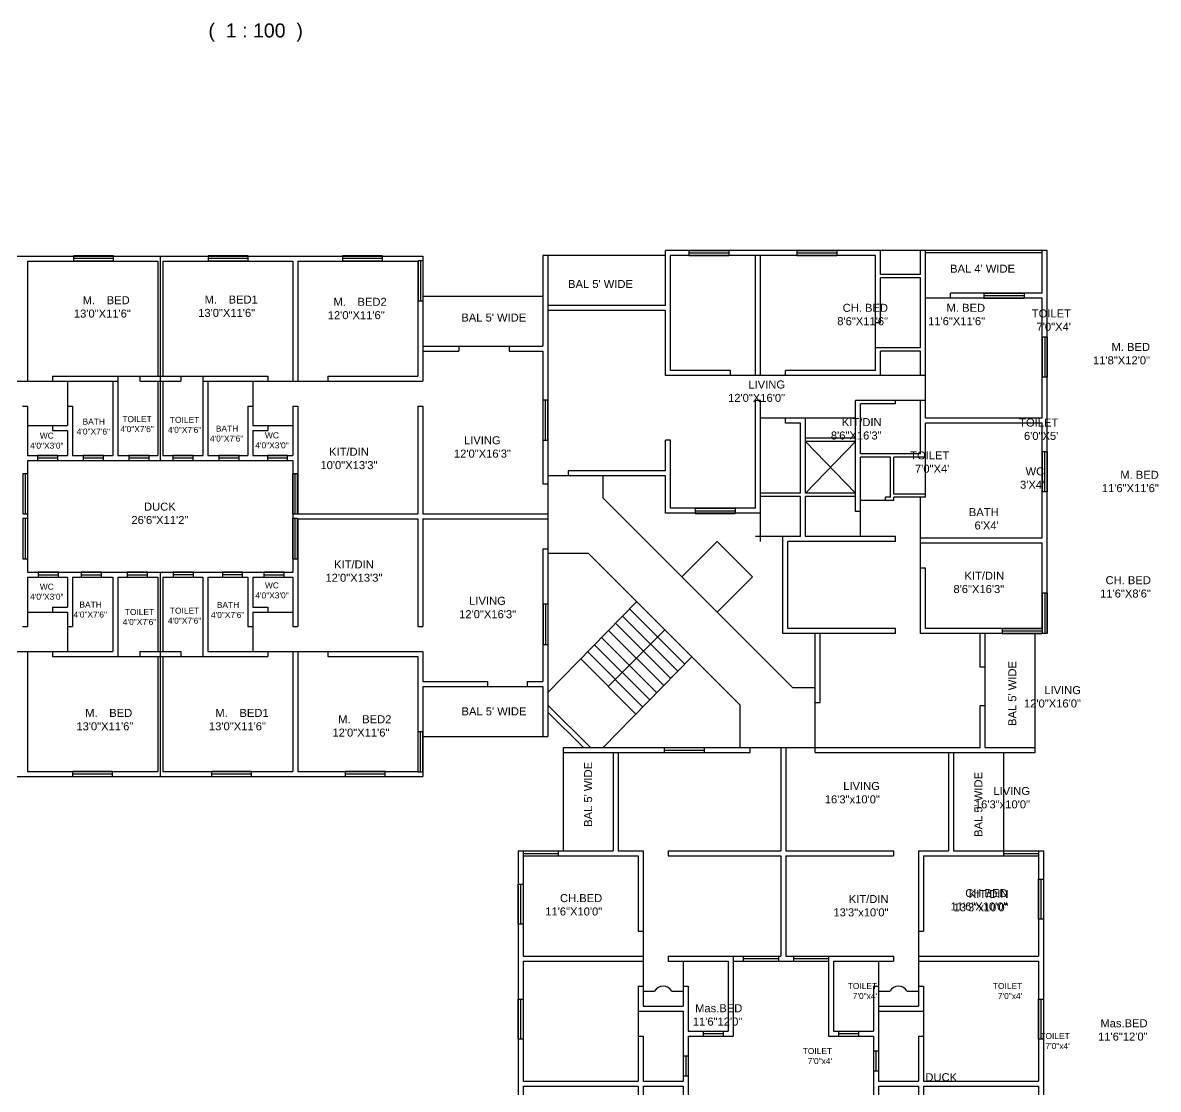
# Model space of a CAD drawing. Header units: inches. Extents: x -539 to 236, y -91 to 352.
# Drawn here: x -92 to 21.5, y 20.2 to 126.7 of the extents above; entities that cross this region are included whole.
import ezdxf

# ---------------------------------------------------------------- set-up
doc = ezdxf.new("R2010")
doc.units = ezdxf.units.IN
doc.header["$LTSCALE"] = 5
doc.header["$MEASUREMENT"] = 0
doc.styles.add('ROMANS', font='arial.ttf')
doc.styles.get("Standard").update_dxf_attribs({"font": 'arial.ttf'})

msp = doc.modelspace()

# ---------------------------------------------------------------- linework, layer by layer
for p, q in [((-102.52, 103.43), (-52.02, 103.43)), ((-82.95, 103.46), (-86.95, 103.46)), ((-86.95, 103.46), (-86.95, 102.96)), ((-82.95, 102.96), (-82.95, 103.46)), ((-78.27, 103.43), (-78.27, 83.01)), ((-69.47, 103.46), (-73.47, 103.46)), ((-73.47, 103.46), (-73.47, 102.96)), ((-69.47, 102.96), (-69.47, 103.46)), ((-56.05, 103.46), (-60.05, 103.46)), ((-60.05, 103.46), (-60.05, 102.96)), ((-56.05, 102.96), (-56.05, 103.46)), ((-52.02, 103.43), (-52.02, 90.93)), ((-40.02, 103.49), (-40.02, 94.43)), ((-27.79, 103.49), (-40.02, 103.49)), ((-39.52, 103.49), (-39.52, 97.54)), ((10.37, 103.99), (-27.79, 103.99)), ((-27.79, 98.49), (-27.79, 103.99)), ((-6.79, 103.49), (-27.29, 103.49)), ((-27.29, 91.99), (-27.29, 103.49)), ((-25.44, 103.99), (-25.44, 103.49)), ((-25.44, 103.99), (-21.44, 103.99)), ((-25.44, 103.74), (-21.44, 103.74)), ((-25.44, 103.49), (-21.44, 103.49)), ((-21.44, 103.99), (-21.44, 103.49)), ((-18.79, 91.49), (-18.79, 103.49)), ((-18.29, 91.49), (-18.29, 103.49)), ((-14.66, 103.99), (-14.66, 103.49)), ((-14.66, 103.99), (-10.66, 103.99)), ((-14.66, 103.74), (-10.66, 103.74)), ((-14.66, 103.49), (-10.66, 103.49)), ((-10.66, 103.99), (-10.66, 103.49)), ((-6.79, 94.26), (-6.79, 103.49)), ((-6.29, 101.59), (-6.29, 103.99)), ((-2.29, 101.59), (-2.29, 103.99)), ((-1.79, 87.24), (-1.79, 103.99)), ((9.87, 103.74), (-1.79, 103.74)), ((9.87, 99.74), (9.87, 103.99)), ((10.37, 65.74), (10.37, 103.99)), ((-91.52, 102.93), (-78.52, 102.93)), ((-91.52, 102.93), (-91.52, 90.93)), ((-86.95, 103.21), (-82.95, 103.21)), ((-86.95, 102.96), (-82.95, 102.96)), ((-78.52, 102.93), (-78.52, 91.43)), ((-78.02, 102.93), (-65.02, 102.93)), ((-78.02, 102.93), (-78.02, 91.43)), ((-73.47, 103.21), (-69.47, 103.21)), ((-73.47, 102.96), (-69.47, 102.96)), ((-65.02, 102.93), (-65.02, 90.93)), ((-64.52, 102.93), (-52.52, 102.93)), ((-64.52, 102.93), (-64.52, 90.93)), ((-60.05, 103.21), (-56.05, 103.21)), ((-60.05, 102.96), (-56.05, 102.96)), ((-52.52, 102.93), (-52.52, 91.43)), ((-52.49, 102.95), (-52.49, 98.95)), ((-51.99, 102.95), (-52.49, 102.95)), ((-52.24, 98.95), (-52.24, 102.95)), ((-51.99, 98.95), (-51.99, 102.95)), ((-2.29, 101.59), (-6.29, 101.59)), ((-2.29, 101.26), (-6.29, 101.26)), ((-6.29, 96.76), (-6.29, 101.26)), ((-2.29, 94.26), (-2.29, 101.26)), ((-52.49, 98.95), (-51.99, 98.95)), ((-52.02, 99.43), (-40.02, 99.43)), ((9.87, 99.24), (-1.79, 99.24)), ((9.87, 99.74), (0.71, 99.74)), ((0.71, 99.24), (0.71, 99.74)), ((4.05, 99.73), (4.05, 99.23)), ((4.05, 99.73), (8.05, 99.73)), ((4.05, 99.48), (8.05, 99.48)), ((4.05, 99.23), (8.05, 99.23)), ((8.05, 99.73), (8.05, 99.23)), ((9.87, 87.24), (9.87, 99.24)), ((-27.79, 98.49), (-39.52, 98.49)), ((-27.79, 97.99), (-39.52, 97.99)), ((-39.52, 97.95), (-39.52, 55.43)), ((-27.79, 91.49), (-27.79, 97.99)), ((-6.29, 96.76), (-6.79, 96.76)), ((10.37, 95.34), (9.87, 95.34)), ((9.87, 95.34), (9.87, 91.34)), ((10.12, 95.34), (10.12, 91.34)), ((10.37, 95.34), (10.37, 91.34)), ((-52.02, 94.43), (-40.02, 94.43)), ((-48.43, 94.43), (-48.43, 93.93)), ((-43.4, 94.43), (-43.4, 93.93)), ((-2.29, 94.26), (-6.79, 94.26)), ((-6.79, 91.99), (-6.79, 94.26)), ((-52.02, 93.93), (-48.43, 93.93)), ((-43.4, 93.93), (-40.02, 93.93)), ((-40.02, 93.93), (-40.02, 80.68)), ((-2.29, 93.93), (-6.29, 93.93)), ((-6.29, 91.49), (-6.29, 93.93)), ((-2.29, 91.49), (-2.29, 93.93)), ((-21.29, 91.99), (-27.29, 91.99)), ((-21.29, 91.49), (-21.29, 91.99)), ((-6.79, 91.99), (-15.79, 91.99)), ((-15.79, 91.49), (-15.79, 91.99)), ((-15.79, 91.49), (-15.79, 91.99)), ((-102.52, 90.93), (-87.52, 90.93)), ((-89.02, 91.43), (-67.52, 91.43)), ((-89.02, 91.43), (-89.02, 90.93)), ((-87.52, 90.93), (-82.52, 90.93)), ((-87.52, 90.93), (-87.52, 86.51)), ((-83.02, 90.93), (-83.02, 83.51)), ((-82.52, 91.43), (-82.52, 83.51)), ((-80.32, 91.43), (-80.32, 90.93)), ((-80.32, 90.93), (-76.22, 90.93)), ((-78.52, 90.93), (-78.52, 83.51)), ((-78.02, 90.93), (-78.02, 83.51)), ((-76.22, 91.43), (-76.22, 90.93)), ((-74.02, 91.43), (-74.02, 83.51)), ((-74.02, 90.93), (-69.02, 90.93)), ((-73.52, 90.93), (-73.52, 83.51)), ((-69.02, 90.93), (-52.02, 90.93)), ((-69.02, 90.93), (-69.02, 86.51)), ((-67.52, 91.43), (-67.52, 90.93)), ((-61.52, 91.43), (-52.52, 91.43)), ((-61.52, 91.43), (-61.52, 90.93)), ((-18.29, 91.49), (-27.79, 91.49)), ((-1.79, 91.49), (-18.29, 91.49)), ((10.37, 91.34), (9.87, 91.34)), ((-40.03, 89.03), (-40.03, 85.03)), ((-39.53, 89.03), (-40.03, 89.03)), ((-39.78, 85.03), (-39.78, 89.03)), ((-39.53, 85.03), (-39.53, 89.03)), ((-18.29, 88.99), (-18.79, 88.99)), ((-18.79, 78.24), (-18.79, 88.99)), ((-18.29, 74.92), (-18.29, 88.99)), ((-1.79, 88.99), (-8.79, 88.99)), ((-8.79, 77.92), (-8.79, 88.99)), ((-4.79, 88.66), (-8.29, 88.66)), ((-8.29, 83.66), (-8.29, 88.66)), ((-4.79, 88.66), (-4.79, 88.99)), ((-2.29, 83.66), (-2.29, 88.99)), ((-92.02, 88.43), (-91.5, 88.43)), ((-91.52, 88.43), (-91.52, 83.51)), ((-87.52, 88.43), (-87.02, 88.43)), ((-87.02, 88.43), (-87.02, 83.51)), ((-69.52, 88.43), (-69.02, 88.43)), ((-69.52, 88.43), (-69.52, 83.51)), ((-65.02, 88.43), (-64.52, 88.43)), ((-65.02, 88.43), (-65.02, 83.51)), ((-64.52, 88.43), (-64.52, 77.68)), ((-52.52, 88.43), (-52.02, 88.43)), ((-52.52, 88.43), (-52.52, 77.68)), ((-52.02, 88.43), (-52.02, 77.68)), ((-91.52, 86.51), (-87.52, 86.51)), ((-89.02, 86.51), (-89.02, 86.01)), ((-69.02, 86.51), (-65.02, 86.51)), ((-67.52, 86.51), (-67.52, 86.01)), ((-8.79, 87.24), (-18.29, 87.24)), ((-15.79, 86.74), (-15.79, 87.24)), ((-14.29, 86.74), (-15.79, 86.74)), ((-14.29, 79.75), (-14.29, 86.74)), ((-13.79, 79.75), (-13.79, 87.24)), ((9.87, 87.24), (-1.79, 87.24)), ((9.87, 86.74), (-1.79, 86.74)), ((-1.79, 79.33), (-1.79, 86.74)), ((9.87, 75.24), (9.87, 86.74)), ((-91.52, 86.01), (-91.5, 86.01)), ((-89.02, 86.01), (-87.52, 86.01)), ((-87.52, 86.01), (-87.52, 83.51)), ((-69.02, 86.01), (-67.52, 86.01)), ((-69.02, 86.01), (-69.02, 83.51)), ((-8.79, 85.24), (-13.79, 85.24)), ((-40.03, 85.03), (-39.53, 85.03)), ((-27.79, 81.99), (-27.79, 85.03)), ((-27.29, 85.03), (-27.79, 85.03)), ((-27.29, 78.24), (-27.29, 85.03)), ((-8.79, 84.91), (-13.79, 84.91)), ((-8.79, 84.91), (-13.79, 79.75)), ((-13.79, 84.91), (-8.79, 79.75)), ((-91.52, 83.51), (-87.52, 83.51)), ((-91.52, 83.01), (-65.02, 83.01)), ((-91.52, 83.01), (-91.52, 71.85)), ((-88.5, 83.51), (-90.53, 83.51)), ((-90.53, 83.51), (-90.53, 83.01)), ((-90.53, 83.26), (-88.5, 83.26)), ((-90.53, 83.01), (-88.5, 83.01)), ((-89.02, 83.51), (-89.02, 83.51)), ((-88.5, 83.01), (-88.5, 83.51)), ((-87.02, 83.51), (-83.02, 83.51)), ((-83.93, 83.51), (-85.96, 83.51)), ((-85.96, 83.51), (-85.96, 83.01)), ((-85.96, 83.26), (-83.93, 83.26)), ((-85.96, 83.01), (-83.93, 83.01)), ((-83.93, 83.01), (-83.93, 83.51)), ((-82.52, 83.51), (-78.52, 83.51)), ((-79.39, 83.51), (-81.42, 83.51)), ((-81.42, 83.51), (-81.42, 83.01)), ((-81.42, 83.26), (-79.39, 83.26)), ((-81.42, 83.01), (-79.39, 83.01)), ((-79.39, 83.01), (-79.39, 83.51)), ((-78.02, 83.51), (-74.02, 83.51)), ((-74.98, 83.51), (-77.01, 83.51)), ((-77.01, 83.51), (-77.01, 83.01)), ((-77.01, 83.26), (-74.98, 83.26)), ((-77.01, 83.01), (-74.98, 83.01)), ((-74.98, 83.01), (-74.98, 83.51)), ((-73.52, 83.51), (-69.52, 83.51)), ((-70.38, 83.51), (-72.41, 83.51)), ((-72.41, 83.51), (-72.41, 83.01)), ((-72.41, 83.26), (-70.38, 83.26)), ((-72.41, 83.01), (-70.38, 83.01)), ((-70.38, 83.01), (-70.38, 83.51)), ((-69.02, 83.51), (-65.02, 83.51)), ((-65.54, 83.51), (-67.56, 83.51)), ((-67.56, 83.51), (-67.56, 83.01)), ((-67.56, 83.26), (-65.54, 83.26)), ((-67.56, 83.01), (-65.54, 83.01)), ((-67.52, 83.51), (-67.52, 83.51)), ((-65.54, 83.01), (-65.54, 83.51)), ((-65.02, 83.01), (-65.02, 71.85)), ((-2.29, 83.66), (-8.29, 83.66)), ((-5.29, 83.33), (-8.29, 83.33)), ((-8.29, 75.42), (-8.29, 83.33)), ((-5.29, 79.33), (-5.29, 83.33)), ((-1.79, 83.33), (-4.96, 83.33)), ((-4.96, 79.66), (-4.96, 83.33)), ((10.35, 83.87), (9.85, 83.87)), ((9.85, 83.87), (9.85, 79.87)), ((10.1, 83.87), (10.1, 79.87)), ((10.35, 83.87), (10.35, 79.87)), ((-27.79, 81.99), (-37.5, 81.99)), ((-37.5, 81.99), (-37.5, 81.49)), ((-92, 81.69), (-92, 77.69)), ((-91.5, 81.69), (-92, 81.69)), ((-91.75, 77.69), (-91.75, 81.69)), ((-91.5, 77.69), (-91.5, 81.69)), ((-65.05, 81.69), (-65.05, 77.69)), ((-64.55, 81.69), (-65.05, 81.69)), ((-64.8, 77.69), (-64.8, 81.69)), ((-64.55, 77.69), (-64.55, 81.69)), ((-40.02, 80.68), (-39.52, 80.68)), ((-27.79, 81.49), (-39.52, 81.49)), ((-33.99, 79.24), (-33.99, 81.49)), ((-27.79, 77.74), (-27.79, 81.49)), ((-14.29, 79.75), (-18.29, 79.75)), ((-8.79, 79.75), (-13.79, 79.75)), ((-1.79, 79.66), (-4.96, 79.66)), ((10.35, 79.87), (9.85, 79.87)), ((-15.08, 60.33), (-33.99, 79.24)), ((-14.29, 79.42), (-18.29, 79.42)), ((-14.29, 75.42), (-14.29, 79.42)), ((-13.79, 75.42), (-13.79, 79.42)), ((-8.79, 79.42), (-13.79, 79.42)), ((-4.96, 79), (-8.29, 79)), ((-5.29, 79.33), (-5.79, 79.33)), ((-5.79, 79), (-5.79, 79.33)), ((-1.79, 79.33), (-4.96, 79.33)), ((-4.96, 79), (-4.96, 79.33)), ((-2.29, 65.74), (-2.29, 79.33)), ((-92, 77.69), (-91.5, 77.69)), ((-92, 77.2), (-92, 73.2)), ((-91.5, 77.2), (-92, 77.2)), ((-91.75, 73.2), (-91.75, 77.2)), ((-91.5, 73.2), (-91.5, 77.2)), ((-65.05, 77.69), (-64.55, 77.69)), ((-65.05, 77.2), (-65.05, 73.2)), ((-64.55, 77.2), (-65.05, 77.2)), ((-64.8, 73.2), (-64.8, 77.2)), ((-64.55, 73.2), (-64.55, 77.2)), ((-64.52, 77.68), (-52.52, 77.68)), ((-64.52, 77.18), (-52.52, 77.18)), ((-64.52, 77.18), (-64.52, 66.43)), ((-52.52, 77.18), (-52.52, 66.43)), ((-52.02, 77.68), (-39.52, 77.68)), ((-52.02, 77.18), (-39.52, 77.18)), ((-52.02, 77.18), (-52.02, 66.43)), ((-18.29, 77.74), (-27.79, 77.74)), ((-18.79, 78.24), (-27.29, 78.24)), ((-24.81, 78.23), (-24.81, 77.73)), ((-24.81, 78.23), (-20.81, 78.23)), ((-24.81, 77.98), (-20.81, 77.98)), ((-24.81, 77.73), (-20.81, 77.73)), ((-20.81, 78.23), (-20.81, 77.73)), ((-8.29, 77.92), (-8.79, 77.92)), ((-22.61, 74.93), (-26.14, 71.37)), ((-19.08, 71.39), (-22.61, 74.93)), ((-14.29, 75.42), (-18.79, 75.42)), ((-16.04, 65.74), (-16.04, 75.42)), ((-15.54, 66.24), (-15.54, 74.92)), ((-4.79, 74.92), (-15.54, 74.92)), ((-4.79, 75.42), (-13.79, 75.42)), ((-4.79, 74.92), (-4.79, 75.42)), ((9.87, 75.24), (-2.29, 75.24)), ((-40.02, 74.18), (-39.52, 74.18)), ((-40.02, 74.18), (-40.02, 60.93)), ((9.87, 74.74), (-2.29, 74.74)), ((9.87, 66.24), (9.87, 74.74)), ((-92, 73.2), (-91.5, 73.2)), ((-65.05, 73.2), (-64.55, 73.2)), ((-35.47, 73.71), (-39.46, 73.71)), ((-20.33, 58.58), (-35.47, 73.71)), ((-91.52, 71.85), (-65.02, 71.85)), ((-88.45, 71.84), (-90.48, 71.84)), ((-90.48, 71.84), (-90.48, 71.34)), ((-90.48, 71.59), (-88.45, 71.59)), ((-88.45, 71.34), (-88.45, 71.84)), ((-84.14, 71.84), (-86.17, 71.84)), ((-86.17, 71.84), (-86.17, 71.34)), ((-86.17, 71.59), (-84.14, 71.59)), ((-84.14, 71.34), (-84.14, 71.84)), ((-79.54, 71.84), (-81.57, 71.84)), ((-81.57, 71.84), (-81.57, 71.34)), ((-81.57, 71.59), (-79.54, 71.59)), ((-79.54, 71.34), (-79.54, 71.84)), ((-78.27, 71.85), (-78.27, 51.43)), ((-74.94, 71.86), (-76.97, 71.86)), ((-76.97, 71.86), (-76.97, 71.36)), ((-76.97, 71.61), (-74.94, 71.61)), ((-74.94, 71.36), (-74.94, 71.86)), ((-70.04, 71.86), (-72.06, 71.86)), ((-72.06, 71.86), (-72.06, 71.36)), ((-72.06, 71.61), (-70.04, 71.61)), ((-70.04, 71.36), (-70.04, 71.86)), ((-65.89, 71.85), (-67.92, 71.85)), ((-67.92, 71.85), (-67.92, 71.35)), ((-67.92, 71.6), (-65.89, 71.6)), ((-65.89, 71.35), (-65.89, 71.85)), ((-1.79, 72.24), (-2.29, 72.24)), ((-1.79, 66.24), (-1.79, 72.24)), ((-91.52, 71.35), (-87.52, 71.35)), ((-91.52, 71.35), (-91.52, 66.43)), ((-90.48, 71.34), (-88.45, 71.34)), ((-89.02, 71.35), (-89.02, 71.34)), ((-87.52, 71.35), (-87.52, 68.35)), ((-87.02, 71.35), (-83.02, 71.35)), ((-87.02, 71.35), (-87.02, 66.43)), ((-86.17, 71.34), (-84.14, 71.34)), ((-83.02, 71.35), (-83.02, 63.93)), ((-82.52, 71.35), (-78.52, 71.35)), ((-82.52, 71.35), (-82.52, 63.43)), ((-81.57, 71.34), (-79.54, 71.34)), ((-78.52, 71.35), (-78.52, 63.93)), ((-78.02, 71.35), (-74.02, 71.35)), ((-78.02, 71.35), (-78.02, 63.93)), ((-76.97, 71.36), (-74.94, 71.36)), ((-74.02, 71.35), (-74.02, 63.43)), ((-73.52, 71.35), (-69.52, 71.35)), ((-73.52, 71.35), (-73.52, 63.93)), ((-72.06, 71.36), (-70.04, 71.36)), ((-69.52, 71.35), (-69.52, 66.43)), ((-69.02, 71.35), (-65.02, 71.35)), ((-69.02, 71.35), (-69.02, 68.35)), ((-67.92, 71.35), (-65.89, 71.35)), ((-67.52, 71.35), (-67.52, 71.34)), ((-65.02, 71.35), (-65.02, 66.43)), ((-19.08, 71.39), (-22.6, 67.85)), ((10.38, 69.74), (9.88, 69.74)), ((9.88, 69.74), (9.88, 65.74)), ((10.13, 69.74), (10.13, 65.74)), ((10.38, 69.74), (10.38, 65.74)), ((-89.02, 68.35), (-87.52, 68.35)), ((-89.02, 68.35), (-89.02, 67.85)), ((-69.02, 68.35), (-67.52, 68.35)), ((-67.52, 68.35), (-67.52, 67.85)), ((-39.99, 68.64), (-39.99, 64.64)), ((-39.49, 68.64), (-39.99, 68.64)), ((-39.74, 64.64), (-39.74, 68.64)), ((-30.66, 68.9), (-39.52, 59.84)), ((-39.49, 64.64), (-39.49, 68.64)), ((-25.84, 62.67), (-31.36, 68.19)), ((-91.52, 67.85), (-87.52, 67.85)), ((-87.52, 67.85), (-87.52, 63.93)), ((-69.02, 67.85), (-65.02, 67.85)), ((-69.02, 67.85), (-69.02, 63.93)), ((-26.54, 61.96), (-32.06, 67.47)), ((-92.02, 66.43), (-91.52, 66.43)), ((-87.52, 66.43), (-87.02, 66.43)), ((-69.52, 66.43), (-69.02, 66.43)), ((-65.02, 66.43), (-64.52, 66.43)), ((-52.52, 66.43), (-52.02, 66.43)), ((-27.86, 66.1), (-33.5, 60.43)), ((-27.94, 60.53), (-33.46, 66.04)), ((-27.24, 61.24), (-32.76, 66.76)), ((-4.79, 66.24), (-15.54, 66.24)), ((-4.79, 65.74), (-4.79, 66.24)), ((9.87, 66.24), (-1.79, 66.24)), ((5.88, 66.24), (5.88, 65.74)), ((5.88, 66.24), (9.88, 66.24)), ((5.88, 65.99), (9.88, 65.99)), ((9.88, 66.24), (9.88, 65.74)), ((-28.64, 59.81), (-34.16, 65.33)), ((-4.79, 65.74), (-16.04, 65.74)), ((-12.83, 53.83), (-12.83, 65.74)), ((-12.33, 58.83), (-12.33, 65.74)), ((10.37, 65.74), (-2.29, 65.74)), ((3.67, 62.37), (3.67, 65.74)), ((4.17, 54.33), (4.17, 65.74)), ((5.88, 65.74), (9.88, 65.74)), ((9.17, 53.83), (9.17, 65.74)), ((10.38, 65.74), (9.88, 65.74)), ((-102.52, 63.93), (-87.52, 63.93)), ((-91.52, 63.93), (-91.52, 51.93)), ((-89.02, 63.93), (-89.02, 63.43)), ((-87.52, 63.93), (-83.02, 63.93)), ((-80.32, 63.93), (-76.22, 63.93)), ((-80.32, 63.93), (-80.32, 63.43)), ((-76.22, 63.93), (-76.22, 63.43)), ((-73.52, 63.93), (-69.02, 63.93)), ((-69.02, 63.93), (-52.02, 63.93)), ((-67.52, 63.93), (-67.52, 63.43)), ((-65.02, 63.93), (-65.02, 51.93)), ((-64.52, 63.93), (-64.52, 51.93)), ((-61.52, 63.93), (-61.52, 63.43)), ((-52.02, 63.93), (-52.02, 60.93)), ((-39.99, 64.64), (-39.49, 64.64)), ((-30.04, 58.38), (-35.55, 63.9)), ((-29.34, 59.1), (-34.86, 64.61)), ((-89.02, 63.43), (-67.52, 63.43)), ((-78.52, 63.43), (-78.52, 51.93)), ((-78.02, 63.43), (-78.02, 51.93)), ((-61.52, 63.43), (-52.52, 63.43)), ((-52.52, 63.43), (-52.52, 51.93)), ((-30.74, 57.67), (-36.25, 63.18)), ((-25.14, 63.39), (-34.01, 54.33)), ((4.17, 62.37), (3.67, 62.37)), ((-52.02, 60.93), (-45.58, 60.93)), ((-52.02, 60.43), (-40.02, 60.43)), ((-52.02, 60.43), (-52.02, 51.43)), ((-45.58, 60.93), (-45.58, 60.43)), ((-41.61, 60.93), (-40.02, 60.93)), ((-41.61, 60.93), (-41.61, 60.43)), ((-40.02, 60.43), (-40.02, 55.43)), ((-15.08, 60.33), (-12.83, 60.33)), ((-35.27, 54.33), (-39.52, 58.58)), ((-20.33, 54.33), (-20.33, 58.58)), ((-12.83, 58.83), (-12.33, 58.83)), ((3.67, 54.33), (3.67, 58.5)), ((4.17, 58.5), (3.67, 58.5)), ((-35.97, 54.33), (-39.52, 57.87)), ((-52.52, 55.9), (-52.52, 51.9)), ((-52.02, 55.9), (-52.52, 55.9)), ((-52.27, 51.9), (-52.27, 55.9)), ((-52.02, 51.9), (-52.02, 55.9)), ((-52.02, 55.43), (-39.52, 55.43)), ((-38, 54.33), (3.67, 54.33)), ((-38, 54.33), (-38, 44)), ((-38, 53.83), (-19.33, 53.83)), ((-37.98, 54.33), (3.54, 54.33)), ((-33, 53.83), (-33, 44)), ((-32.5, 53.83), (-32.5, 44)), ((-27.9, 54.33), (-27.9, 53.83)), ((-27.9, 54.33), (-23.9, 54.33)), ((-27.9, 54.08), (-23.9, 54.08)), ((-27.9, 53.83), (-23.9, 53.83)), ((-27.4, 54.33), (-27.4, 54.33)), ((-26.9, 53.83), (-26.9, 53.83)), ((-25.98, 54.33), (-25.99, 54.33)), ((-25.48, 53.83), (-25.49, 53.83)), ((-23.9, 54.33), (-23.9, 53.83)), ((-20.33, 53.83), (-20.33, 53.83)), ((-19.33, 53.83), (-19.33, 54.33)), ((-16.25, 54.33), (-16.25, 44)), ((-15.75, 54.33), (-15.75, 44)), ((-12.83, 53.83), (1, 53.83)), ((-12.33, 54.33), (-12.33, 54.33)), ((0.5, 53.83), (0.5, 44)), ((1, 53.83), (9.17, 53.83)), ((1, 53.83), (1, 44)), ((4.17, 54.33), (9.17, 54.33)), ((4.17, 53.83), (9.17, 53.83)), ((6, 53.83), (6, 44)), ((-102.52, 51.43), (-52.02, 51.43)), ((-91.52, 51.93), (-78.52, 51.93)), ((-83.04, 51.94), (-87.04, 51.94)), ((-87.04, 51.94), (-87.04, 51.44)), ((-87.04, 51.69), (-83.04, 51.69)), ((-87.04, 51.44), (-83.04, 51.44)), ((-83.04, 51.44), (-83.04, 51.94)), ((-78.02, 51.93), (-65.02, 51.93)), ((-69.14, 51.94), (-73.14, 51.94)), ((-73.14, 51.94), (-73.14, 51.44)), ((-73.14, 51.69), (-69.14, 51.69)), ((-73.14, 51.44), (-69.14, 51.44)), ((-69.14, 51.44), (-69.14, 51.94)), ((-64.52, 51.93), (-52.52, 51.93)), ((-55.8, 51.94), (-59.8, 51.94)), ((-59.8, 51.94), (-59.8, 51.44)), ((-59.8, 51.69), (-55.8, 51.69)), ((-59.8, 51.44), (-55.8, 51.44)), ((-55.8, 51.44), (-55.8, 51.94)), ((-52.52, 51.9), (-52.02, 51.9)), ((-42.5, 44), (-42.5, -2.5)), ((-42.5, 44), (-33, 44)), ((-42, 44), (-42, 43.5)), ((-42, 43.75), (-38.5, 43.75)), ((-42, 43.5), (-42, 33.5)), ((-42, 43.5), (-30.5, 43.5)), ((-38.5, 44), (-38.5, 43.5)), ((-32.5, 44), (-30, 44)), ((-30.5, 43.5), (-30.5, 36)), ((-30, 44), (-30, 28.5)), ((-27.5, 44), (-27.5, 43.5)), ((-27.5, 44), (-16.25, 44)), ((-27.5, 43.5), (-16.25, 43.5)), ((-16.25, 43.5), (-16.25, 33.5)), ((-15.75, 44), (-5, 44)), ((-15.75, 43.5), (-15.75, 33.5)), ((-15.75, 43.5), (-5, 43.5)), ((-5, 44), (-5, 43.5)), ((-2.5, 44), (0.5, 44)), ((-2.5, 44), (-2.5, 28.5)), ((-2, 43.5), (9.5, 43.5)), ((-2, 43.5), (-2, 36)), ((1, 44), (10, 44)), ((6, 44), (6, 43.5)), ((6, 43.75), (9.5, 43.75)), ((9.5, 44), (9.5, 43.5)), ((9.5, 43.5), (9.5, 33.5)), ((10, 44), (10, -2.5)), ((9.5, 37.19), (9.5, 41.19)), ((9.5, 41.19), (10, 41.19)), ((9.75, 37.19), (9.75, 41.19)), ((10, 41.19), (10, 37.19)), ((-42.5, 36.69), (-42.5, 40.69)), ((-42.5, 40.69), (-42, 40.69)), ((-42.25, 36.69), (-42.25, 40.69)), ((-42, 40.69), (-42, 36.69)), ((-42, 36.69), (-42.5, 36.69)), ((10, 37.19), (9.5, 37.19)), ((-30.5, 36), (-30, 36)), ((-2.5, 36), (-2, 36)), ((-42, 33.5), (-30, 33.5)), ((-42, 33), (-42, 21)), ((-42, 33), (-30, 33)), ((-27.5, 33.5), (-16.25, 33.5)), ((-27.5, 33.5), (-27.5, 33)), ((-27.5, 33), (-21.5, 33)), ((-26, 33), (-26, 28.5)), ((-21.5, 33), (-21.5, 26)), ((-21, 33.5), (-21, 25.5)), ((-21, 33), (-11.5, 33)), ((-20, 33.5), (-20, 33)), ((-20, 33.25), (-16.5, 33.25)), ((-16.5, 33.5), (-16.5, 33)), ((-15.75, 33.5), (-5, 33.5)), ((-15, 33.5), (-15, 33)), ((-15, 33.25), (-11.5, 33.25)), ((-11.5, 33.5), (-11.5, 25.5)), ((-11.5, 33.5), (-11.5, 33)), ((-11, 33), (-5, 33)), ((-11, 33), (-11, 26)), ((-6.5, 33), (-6.5, 21)), ((-5, 33.5), (-5, 33)), ((-2.5, 33.5), (9.5, 33.5)), ((-2.5, 33), (9.5, 33)), ((9.5, 33), (9.5, 21)), ((-30.5, 30.5), (-30.5, 21)), ((-30.5, 30.5), (-30, 30.5)), ((-30, 30), (-28.87, 30)), ((-27.13, 30), (-26, 30)), ((-26, 30.5), (-25.5, 30.5)), ((-25.5, 30.5), (-25.5, 26)), ((-7, 30.5), (-6.5, 30.5)), ((-7, 30.5), (-7, 26)), ((-6.5, 30), (-5.37, 30)), ((-3.63, 30), (-2.5, 30)), ((-2.5, 30.5), (-2, 30.5)), ((-2, 30.5), (-2, 21)), ((-42.5, 25.19), (-42.5, 29.19)), ((-42.5, 29.19), (-42, 29.19)), ((-42.25, 25.19), (-42.25, 29.19)), ((-42, 29.19), (-42, 25.19)), ((-30, 28.5), (-26, 28.5)), ((-6.5, 28.5), (-2.5, 28.5)), ((9.5, 25.19), (9.5, 29.19)), ((9.5, 29.19), (10, 29.19)), ((9.75, 25.19), (9.75, 29.19)), ((10, 29.19), (10, 25.19)), ((-30.5, 28), (-26, 28)), ((-26, 28), (-26, 21)), ((-6.5, 28), (-2, 28)), ((-42, 25.19), (-42.5, 25.19)), ((-30.5, 25.5), (-30, 25.5)), ((-30, 25.5), (-30, 21)), ((-25.5, 26), (-21.5, 26)), ((-25.5, 25.5), (-25.5, 16)), ((-25.5, 25.5), (-21, 25.5)), ((-24, 26), (-24, 25.5)), ((-24, 26), (-22, 26)), ((-24, 25.75), (-22, 25.75)), ((-24, 25.5), (-22, 25.5)), ((-22, 26), (-22, 25.5)), ((-11.5, 25.5), (-7, 25.5)), ((-11, 26), (-7, 26)), ((-10.5, 26), (-10.5, 25.5)), ((-10.5, 26), (-8.5, 26)), ((-10.5, 25.75), (-8.5, 25.75)), ((-10.5, 25.5), (-8.5, 25.5)), ((-8.5, 26), (-8.5, 25.5)), ((-7, 25.5), (-7, 16)), ((-2.5, 25.5), (-2, 25.5)), ((-2.5, 25.5), (-2.5, 21)), ((10, 25.19), (9.5, 25.19)), ((-6.5, 24), (-7, 24)), ((-7, 24), (-7, 22)), ((-6.75, 24), (-6.75, 22)), ((-6.5, 24), (-6.5, 22)), ((-25.5, 23.5), (-26, 23.5)), ((-26, 23.5), (-26, 21.5)), ((-25.75, 23.5), (-25.75, 21.5)), ((-25.5, 23.5), (-25.5, 21.5)), ((-6.5, 22), (-7, 22)), ((-42, 21), (-30.5, 21)), ((-42, 20.5), (-42, 8.5)), ((-42, 20.5), (-30.5, 20.5)), ((-30.5, 20.5), (-30.5, 11)), ((-30, 21), (-26, 21)), ((-30, 20.5), (-30, 16)), ((-30, 20.5), (-26, 20.5)), ((-25.5, 21.5), (-26, 21.5)), ((-26, 20.5), (-26, 13.5)), ((-6.5, 21), (-2.5, 21)), ((-6.5, 20.5), (-2.5, 20.5)), ((-6.5, 20.5), (-6.5, 8.5)), ((-2.5, 20.5), (-2.5, 16)), ((-2, 21), (9.5, 21)), ((-2, 20.5), (9.5, 20.5)), ((-2, 20.5), (-2, 11)), ((9.5, 20.5), (9.5, 8.5))]:
    msp.add_line(p, q)
for centre in [(-28, 29.5), (-4.5, 29.5)]:
    msp.add_arc(centre, 1, 30, 150)

# ---------------------------------------------------------------- texts
at = {"color": 7, "lineweight": 9, "style": 'ROMANS'}
msp.add_text('(  1 : 100  )', height=1.3975, dxfattribs=at).set_placement((-73.45, 125.27))
for s, insert, char_height, attachment_point in [("BAL 4' WIDE", (7.15, 102.57), 0.8, 3), ("BAL 5' WIDE", (-31.03, 101.04), 0.8, 3), ('\\pi11.933,l3.2,t17.533;M.^IBED\\P\\pi14.251,l0,tz;13\'0"X11\'6"', (-101.15, 99.42), 0.8, 1), ('\\pi11.695,l3.2,t17.295;M.^IBED1\\P\\pi14.251,l0,tz;13\'0"X11\'6"', (-88.73, 99.49), 0.8, 1), ('\\pi11.622,l3.2,t17.222;M.^IBED2\\P\\pi14.251,l0,tz;12\'0"X11\'6"', (-75.78, 99.26), 0.8, 1), ("\\pi13.839;BAL 5' WIDE", (-62.02, 97.69), 0.8, 1), ('\\pi-2.4,l3.2,t3.2;CH.^IBED\\P\\pi0,l0,tz;8\'6"X11\'6"', (-5.54, 98.66), 0.8, 3), ('\\pi-2.4,l3.2,t3.2;M.^IBED\\P\\pi0,l0,tz;11\'6"X11\'6"', (4.16, 98.66), 0.8, 3), ('TOILET\\P7\'0"X4\'', (12.74, 98.1), 0.8, 3), ('\\pi-2.4,l3.2,t3.2;M.^IBED\\P\\pi0,l0,tz;11\'8"X12\'0"', (20.64, 94.75), 0.8, 3), ('LIVING\\P12\'0"X16\'0"', (-15.83, 91), 0.8, 3), ('\\pi15.563;TOILET\\P\\pi15.367;4\'0"X7\'6"', (-97.62, 87.44), 0.6, 1), ('\\pi15.563;TOILET\\P\\pi15.367;4\'0"X7\'6"', (-92.87, 87.37), 0.6, 1), ('\\pi15.958;BATH\\P\\pi15.367;4\'0"X7\'6"', (-101.99, 87.2), 0.6, 1), ('\\pi15.958;BATH\\P\\pi15.367;4\'0"X7\'6"', (-88.67, 86.5), 0.6, 1), ('KIT/DIN\\P8\'6"X16\'3"', (-6.18, 87.24), 0.8, 3), ('TOILET\\P6\'0"X5\'', (11.48, 87.2), 0.8, 3), ('\\pi16.335;WC\\P\\pi15.367;4\'0"X3\'0"', (-106.64, 85.79), 0.6, 1), ('\\pi16.335;WC\\P\\pi15.367;4\'0"X3\'0"', (-84.14, 85.82), 0.6, 1), ('\\pi15.255;LIVING\\P\\pi14.251;12\'0"X16\'3"', (-63.17, 85.43), 0.8, 1), ('\\pi15.111;KIT/DIN\\P\\pi14.251;10\'0"X13\'3"', (-76.51, 84.28), 0.8, 1), ('TOILET\\P7\'0"X4\'', (0.59, 83.92), 0.8, 3), ("WC\\P3'X4'", (10.07, 82.32), 0.8, 3), ('\\pi-2.4,l3.2,t3.2;M.^IBED\\P\\pi0,l0,tz;11\'6"X11\'6"', (21.52, 81.98), 0.8, 3), ('\\pi15.472;DUCK\\P\\pi14.207;26\'6"X11\'2"', (-95.36, 78.8), 0.8, 1), ("BATH\\P6'X4'", (5.52, 78.25), 0.8, 3), ('\\pi15.111;KIT/DIN\\P\\pi14.251;12\'0"X13\'3"', (-76.01, 73.03), 0.8, 1), ('KIT/DIN\\P8\'6"X16\'3"', (6.07, 71.9), 0.8, 3), ('\\pi16.335;WC\\P\\pi15.367;4\'0"X3\'0"', (-106.64, 70.7), 0.6, 1), ('\\pi16.335;WC\\P\\pi15.367;4\'0"X3\'0"', (-84.14, 70.83), 0.6, 1), ('\\pi-2.4,l3.2,t3.2;CH.^IBED\\P\\pi0,l0,tz;11\'6"X8\'6"', (20.73, 71.45), 0.8, 3), ('\\pi15.255;LIVING\\P\\pi14.251;12\'0"X16\'3"', (-62.65, 69.39), 0.8, 1), ('\\pi15.958;BATH\\P\\pi15.367;4\'0"X7\'6"', (-102.3, 68.92), 0.6, 1), ('\\pi15.563;TOILET\\P\\pi15.367;4\'0"X7\'6"', (-97.37, 68.18), 0.6, 1), ('\\pi15.563;TOILET\\P\\pi15.367;4\'0"X7\'6"', (-92.87, 68.31), 0.6, 1), ('\\pi15.958;BATH\\P\\pi15.367;4\'0"X7\'6"', (-88.57, 68.88), 0.6, 1), ('LIVING\\P12\'0"X16\'0"', (13.74, 60.47), 0.8, 3), ('\\pi11.933,l3.2,t17.533;M.^IBED\\P\\pi14.251,l0,tz;13\'0"X11\'6"', (-100.9, 58.19), 0.8, 1), ('\\pi11.695,l3.2,t17.295;M.^IBED1\\P\\pi14.251,l0,tz;13\'0"X11\'6"', (-87.65, 58.19), 0.8, 1), ("\\pi13.839;BAL 5' WIDE", (-62, 58.35), 0.8, 1), ('\\pi11.622,l3.2,t17.222;M.^IBED2\\P\\pi14.251,l0,tz;12\'0"X11\'6"', (-75.31, 57.56), 0.8, 1), ('LIVING\\P16\'3"x10\'0"', (-6.35, 50.89), 0.8, 3), ('LIVING\\P16\'3"x10\'0"', (8.65, 50.39), 0.8, 3), ('\\pi-2.4,l3.2,t3.2;CH.BED\\P11\'6"X10\'0"', (6.4, 40.19), 0.8, 3), ('KIT/DIN\\P13\'3"x10\'0"', (6.51, 40.1), 0.8, 3), ('\\pi-2.4,l3.2,t3.2;CH.BED\\P11\'6"X10\'0"', (-34.1, 39.69), 0.8, 3), ('KIT/DIN\\P13\'3"x10\'0"', (-5.49, 39.6), 0.8, 3), ('TOILET\\P7\'0"x4\'', (-6.63, 30.81), 0.6, 3), ('TOILET\\P7\'0"x4\'', (7.87, 30.81), 0.6, 3), ('Mas.BED\\P11\'6"12\'0"', (-20.1, 28.69), 0.8, 3), ('Mas.BED\\P11\'6"12\'0"', (20.4, 27.19), 0.8, 3), ('TOILET\\P7\'0"x4\'', (12.62, 25.81), 0.6, 3), ('TOILET\\P7\'0"x4\'', (-11.13, 24.31), 0.6, 3), ('DUCK', (1.36, 21.8), 0.8, 3)]:
    msp.add_mtext_dynamic_manual_height_columns(s, width=34.0233, gutter_width=1, heights=[0], dxfattribs=dict(insert=insert, char_height=char_height, attachment_point=attachment_point))
at = {"char_height": 0.8, "attachment_point": 7, "rotation": 90}
for insert in [(7.29, 56.49), (-35.1, 46.41), (3.9, 45.41)]:
    msp.add_mtext_dynamic_manual_height_columns("BAL 5' WIDE", width=34.0233, gutter_width=1, heights=[0], dxfattribs=dict(at, insert=insert))

doc.saveas('drawing.dxf')
